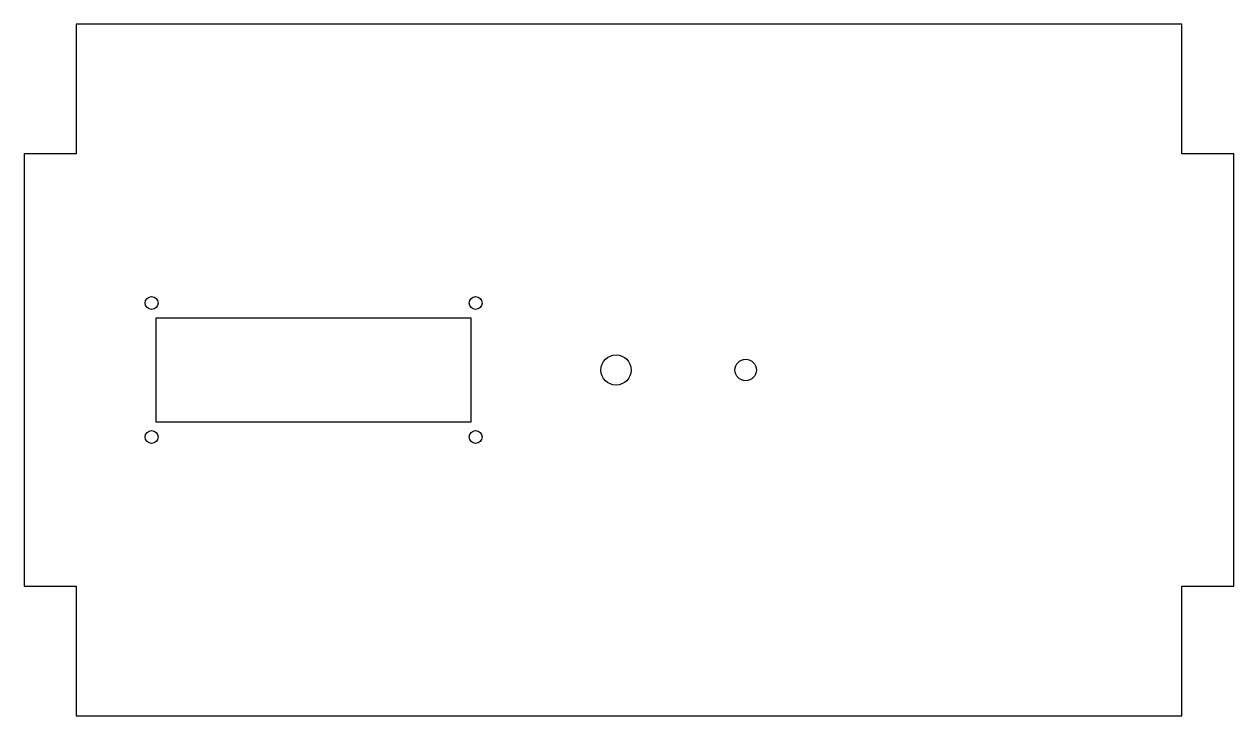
# Model space of a CAD drawing. Header units: millimetres. Extents: x -140 to 140, y -160 to 0.
import ezdxf

# ---------------------------------------------------------------- set-up
doc = ezdxf.new("R2010")
doc.units = ezdxf.units.MM

msp = doc.modelspace()

# ---------------------------------------------------------------- linework, layer by layer
at = {"color": 7, "linetype": 'Continuous', "lineweight": 25}
for p, q in [((-128, 0), (-128, -30)), ((128, 0), (-128, 0)), ((128, -30), (128, 0)), ((-140, -30), (-140, -130)), ((-128, -30), (-140, -30)), ((140, -30), (128, -30)), ((140, -130), (140, -30)), ((-36.5, -68), (-109.5, -68)), ((-109.5, -68), (-109.5, -92)), ((-36.5, -92), (-36.5, -68)), ((-109.5, -92), (-36.5, -92)), ((-140, -130), (-128, -130)), ((-128, -130), (-128, -160)), ((128, -130), (140, -130)), ((128, -160), (128, -130)), ((-128, -160), (128, -160))]:
    msp.add_line(p, q, dxfattribs=at)
for centre, radius in [((-110.5, -64.5), 1.5), ((-35.5, -64.5), 1.5), ((-3, -80), 3.5), ((27, -80), 2.5), ((-110.5, -95.5), 1.5), ((-35.5, -95.5), 1.5)]:
    msp.add_circle(centre, radius, dxfattribs=at)

doc.saveas('drawing.dxf')
